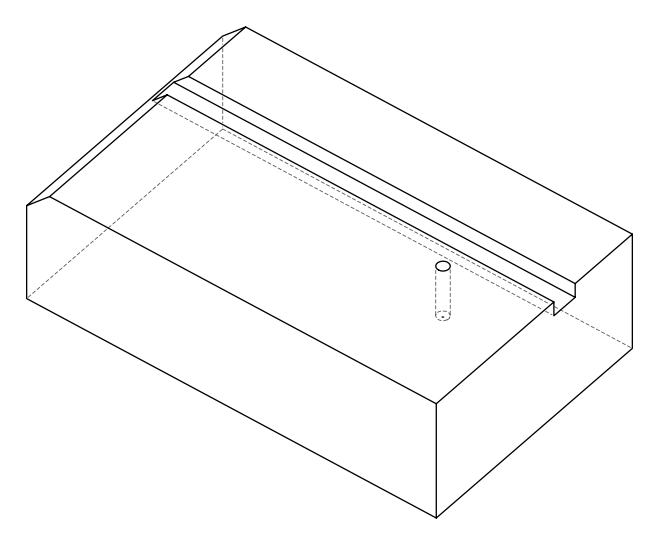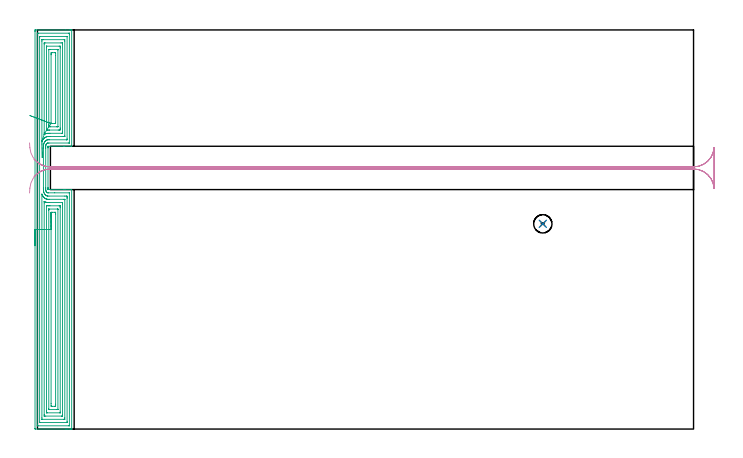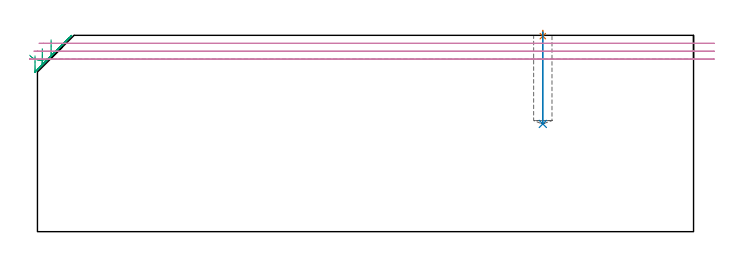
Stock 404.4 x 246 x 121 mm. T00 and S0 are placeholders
(PLAN: 4 operations, 3 tool changes, 21.1 min)
(1 SPOT_DRILL | STEP1POCKET | NXT0321_9005460120000 | 0.03 min | 2 mm3)
(2 DRILL_BLIND_HOLE_INTO_CENTER | STEP1POCKET | NXT0301_084 | 0.23 min | 5315 mm3)
(3 AREA_MILL | FG_CHAMFER_SURFACE | UGT0205_001 | 15.49 min | 62527 mm3)
(4 MILL_RECTANGULAR_SLOT | SLOT_RECTANGULAR | UGT0201_109 | Follow Part, ap 6.35, ae 75% | 5.35 min | 151975 mm3)
(TOOL NXT0321_9005460120000 | NC Spot Drill, 142deg, 12mm, Carbide, Uncoated | D12 PA142 FL30 Z2)
(TOOL NXT0301_084 | Carbide Drill 11.3mm [860.1-1130-034A1-MM 2214] | D11.3 PA140 FL55 Z2)
(TOOL UGT0205_001 | Chamfer Mill 20 x 3 x 45 deg. | D20 FL50 Z2)
(TOOL UGT0201_109 | End Mill 25.4 mm | D25.4 FL25 Z2)
(OP 1 SPOT_DRILL)
G17 G21 G94 G90
T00 M6
G54
G17 G0 G90 X311.5 Y126.5 S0 M3
G43 Z131. H0
G94 G81 G98 Z120.514 F250. R124.
G80
M5
M2
(OP 2 DRILL_BLIND_HOLE_INTO_CENTER)
G17 G21 G94 G90
T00 M6
G54
G17 G0 G90 X311.5 Y126.5 S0 M3
G43 Z131. H1
G94 G81 G98 Z66.4 F250. R123.
G80
M5
M2
(OP 3 AREA_MILL)
G17 G21 G94 G90
T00 M6
G54
G17 G0 G90 X-1.5 Y113. S1061 M3
G43 Z131. H0
Z108.4
G94 G1 Y113.038 Z107.528 F250.
Y113.152 Z106.664
Y113.341 Z105.812
Y113.603 Z104.98
Y113.937 Z104.174
Y114.34 Z103.4
Y114.809 Z102.664
Y115.34 Z101.972
Y115.929 Z101.329
Y116.572 Z100.74
Y117.264 Z100.209
Y118. Z99.74
Y118.774 Z99.337
Y119.58 Z99.003
Y120.412 Z98.741
Y121.264 Z98.552
Y122.128 Z98.438
Y123. Z98.4
Y245.088
X-1.499 Y245.383 Z98.401
X-1.493 Y245.975 Z98.404
X-1.492 Y245.993 Z98.406
X-0.903 Y246. Z98.995
X17.211 Z117.106
X19.611 Z119.506
X20.293 Z120.192
X20.643 Z120.543
X21.044 Y245.993 Z120.936
X21.097 Y245.99 Z120.988
X21.1 Y245.829 Z121.
Y174.365
X21.096 Y174.31 Z120.99
X21.08 Y174.306 Z120.974
X20.926 Y174.3 Z120.824
X16.805 Z116.704
X16.043 Z115.937
X6.502 Z106.398
Y174.271
Y173.918
X6.5 Y173.483 Z106.4
X6.501 Y173.472 Z106.396
X6.5 Y173.461 Z106.4
Y173.444
X6.501 Z106.397
X6.507 Y173.44 Z106.387
X6.504 Y173.429 Z106.393
X6.5 Y173.417 Z106.4
Y148.525
Y148.524 Z106.399
Y148.523
Y148.465 Z106.4
X6.509 Y148.459 Z106.384
X6.501 Y148.368 Z106.399
X6.503 Y148.012 Z106.397
Y147.66
X6.502 Y147.6 Z106.398
X16.043 Z115.936
X16.867 Z116.766
X16.935 Z116.834
X21.009 Z120.908
X21.09 Y147.595 Z120.987
X21.094 Y147.591 Z120.991
X21.1 Y147.566 Z121.
Y0.171
X21.097 Y0.01 Z120.988
X21.044 Y0.007 Z120.936
X20.643 Y0. Z120.543
X20.293 Z120.192
X19.611 Z119.506
X18.378 Z118.275
X17.827 Z117.721
X17.211 Z117.106
X-1.179 Y0.001 Z98.719
X-1.492 Y0.01 Z98.406
X-1.499 Y0.322 Z98.399
Y0.343
X-1.5 Y123. Z98.4
X-0.086 Z99.814
Y243.671
X-0.079 Y243.988 Z99.821
X-0.06 Y243.991 Z99.84
X-0.011 Y243.995 Z99.889
X0.478 Y243.999 Z100.378
X19.208 Y244. Z119.108
X19.611 Y243.996 Z119.511
X19.667 Y243.993 Z119.567
X19.678 Y243.991 Z119.578
X19.681 Y243.921 Z119.581
X19.684 Y243.821 Z119.584
X19.685 Y243.671 Z119.585
X19.686 Y243.596 Z119.586
X19.685 Y176.524 Z119.585
X19.683 Y176.448 Z119.583
X19.678 Y176.31 Z119.578
X19.611 Y176.308 Z119.511
X19.016 Y176.301 Z118.916
X7.124 Y176.299 Z107.024
X6.537 Y176.293 Z106.437
X6.385 Y176.283 Z106.285
X6.232 Y176.254 Z106.132
X6.002 Y176.161 Z105.902
X5.863 Y176.075 Z105.763
X5.719 Y175.956 Z105.619
X5.619 Y175.852 Z105.519
X5.503 Y175.705 Z105.403
X5.439 Y175.607 Z105.339
X5.341 Y175.429 Z105.241
X5.208 Y175.087 Z105.108
X5.176 Y174.976 Z105.076
X5.14 Y174.812 Z105.04
X5.099 Y174.488 Z104.999
X5.091 Y174.168 Z104.991
X5.088 Y173.918 Z104.988
X5.086 Y173.28 Z104.986
Y173.025
Y148.906
X5.088 Y148.266 Z104.988
X5.091 Y148.012 Z104.991
X5.103 Y147.357 Z105.003
X5.134 Y147.119 Z105.034
X5.171 Y146.946 Z105.071
X5.225 Y146.758 Z105.125
X5.341 Y146.471 Z105.241
X5.482 Y146.226 Z105.382
X5.633 Y146.032 Z105.533
X5.842 Y145.841 Z105.742
X6.06 Y145.71 Z105.96
X6.232 Y145.646 Z106.132
X6.388 Y145.616 Z106.288
X6.545 Y145.61 Z106.445
X6.856 Y145.602 Z106.756
X10.648 Y145.6 Z110.548
X19.611 Y145.599 Z119.511
X19.649 Y145.598 Z119.549
X19.671 Y145.594 Z119.571
X19.678 Y145.592 Z119.578
X19.68 Y145.557 Z119.58
X19.685 Y145.408 Z119.585
Y145.333
X19.686 Y145.257 Z119.586
X19.685 Y2.329 Z119.585
X19.679 Y2.012 Z119.579
X19.66 Y2.009 Z119.56
X19.611 Y2.006 Z119.511
X19.122 Y2.001 Z119.022
X0.392 Y2. Z100.292
X-0.011 Y2.004 Z99.889
X-0.067 Y2.007 Z99.833
X-0.078 Y2.009 Z99.822
X-0.081 Y2.078 Z99.819
X-0.084 Y2.178 Z99.816
X-0.086 Y2.479 Z99.814
Y123.
X1.329 Z101.229
Y241.361
X1.331 Y241.809 Z101.231
X1.333 Y241.92 Z101.233
X1.335 Y241.973 Z101.235
X1.342 Y241.99 Z101.242
X1.393 Y241.993 Z101.293
X1.584 Y241.999 Z101.484
X18.017 Z117.917
X18.144 Y241.997 Z118.044
X18.245 Y241.991 Z118.145
X18.266 Y241.988 Z118.166
X18.268 Y241.982 Z118.168
X18.269 Y241.958 Z118.169
X18.271 Y241.809 Z118.171
Y178.833
X18.269 Y178.385 Z118.169
X18.267 Y178.33 Z118.167
X18.265 Y178.311 Z118.165
X18.166 Y178.307 Z118.066
X17.996 Y178.302 Z117.896
X17.911 Y178.3 Z117.811
X17.827 Z117.727
X7.209 Z107.109
X7.124 Y178.299 Z107.024
X6.334 Y178.283 Z106.234
X6.232 Y178.272 Z106.132
X5.88 Y178.191 Z105.78
X5.632 Y178.093 Z105.532
X5.341 Y177.935 Z105.241
X5.085 Y177.748 Z104.985
X4.808 Y177.492 Z104.708
X4.642 Y177.298 Z104.542
X4.449 Y177.039 Z104.349
X4.283 Y176.764 Z104.183
X4.193 Y176.598 Z104.093
X4.007 Y176.148 Z103.907
X3.936 Y175.961 Z103.836
X3.859 Y175.705 Z103.759
X3.802 Y175.46 Z103.702
X3.748 Y175.164 Z103.648
X3.704 Y174.812 Z103.604
X3.691 Y174.677 Z103.591
X3.675 Y173.918 Z103.575
X3.673 Y173.802 Z103.573
X3.672 Y173.025 Z103.572
Y172.91
Y148.791
X3.674 Y148.012 Z103.574
X3.676 Y147.893 Z103.576
X3.699 Y147.119 Z103.599
X3.718 Y146.958 Z103.618
X3.775 Y146.569 Z103.675
X3.852 Y146.226 Z103.752
X3.983 Y145.799 Z103.883
X4.178 Y145.333 Z104.078
X4.449 Y144.86 Z104.349
X4.777 Y144.439 Z104.677
X5.066 Y144.169 Z104.966
X5.212 Y144.051 Z105.112
X5.341 Y143.969 Z105.241
X5.674 Y143.786 Z105.574
X5.902 Y143.702 Z105.802
X6.138 Y143.641 Z106.038
X6.232 Y143.628 Z106.132
X7.069 Y143.601 Z106.969
X16.881 Y143.6 Z116.781
X17.775 Y143.598 Z117.675
X17.827 Y143.593 Z117.727
X18.264 Y143.546 Z118.164
X18.269 Y143.104 Z118.169
X18.271 Y142.653 Z118.171
Y142.208
Y4.639
X18.269 Y4.191 Z118.169
X18.267 Y4.08 Z118.167
X18.265 Y4.027 Z118.165
X18.258 Y4.01 Z118.158
X18.207 Y4.007 Z118.107
X18.016 Y4.001 Z117.916
X1.583 Z101.483
X1.456 Y4.003 Z101.356
X1.355 Y4.009 Z101.255
X1.334 Y4.012 Z101.234
X1.332 Y4.018 Z101.232
X1.33 Y4.042 Z101.23
X1.329 Y4.191 Z101.229
Y123.
X2.743 Z102.643
Y144.439
X2.746 Y144.664 Z102.646
X2.749 Y144.775 Z102.649
X2.751 Y144.782 Z102.651
X2.759 Y144.765 Z102.659
X2.991 Y144.246 Z102.891
X3.132 Y143.972 Z103.032
X3.383 Y143.546 Z103.283
X3.557 Y143.304 Z103.457
X3.841 Y142.941 Z103.741
X4.124 Y142.653 Z104.024
X4.449 Y142.364 Z104.349
X4.686 Y142.192 Z104.586
X5.212 Y141.888 Z105.112
X5.341 Y141.837 Z105.241
X5.544 Y141.759 Z105.444
X6.101 Y141.637 Z106.001
X6.232 Y141.626 Z106.132
X6.374 Y141.617 Z106.274
X7.124 Y141.603 Z107.024
X7.283 Y141.601 Z107.183
X16.202 Y141.6 Z116.102
X16.802 Y141.595 Z116.702
X16.837 Y141.592 Z116.737
X16.851 Y141.589 Z116.751
X16.852 Y141.574 Z116.752
X16.855 Y141.485 Z116.755
X16.857 Y141.305 Z116.757
Y6.87
X16.852 Y6.06 Z116.752
X16.85 Y6.011 Z116.75
X16.803 Y6.007 Z116.703
X16.695 Y6.004 Z116.595
X16.478 Y6.001 Z116.378
X16.043 Y6. Z115.943
X3.112 Y6.001 Z103.012
X2.902 Y6.003 Z102.802
X2.796 Y6.007 Z102.696
X2.75 Y6.01 Z102.65
X2.743 Y6.87 Z102.643
Y123.
X4.157 Z104.057
Y139.372
X4.158 Y139.973 Z104.058
X4.161 Y140.261 Z104.061
X4.164 Y140.303 Z104.064
X4.168 Y140.31 Z104.068
X4.202 Y140.294 Z104.102
X4.317 Y140.235 Z104.217
X4.449 Y140.165 Z104.349
X4.812 Y139.973 Z104.712
X5.19 Y139.83 Z105.09
X5.341 Y139.788 Z105.241
X5.59 Y139.723 Z105.49
X5.954 Y139.648 Z105.854
X6.232 Y139.628 Z106.132
X6.591 Y139.614 Z106.491
X7.124 Y139.605 Z107.024
X7.496 Y139.601 Z107.396
X15.325 Y139.599 Z115.225
X15.387 Y139.597 Z115.287
X15.423 Y139.593 Z115.323
X15.436 Y139.591 Z115.336
X15.437 Y139.566 Z115.337
X15.441 Y139.372 Z115.341
X15.443 Y139.079 Z115.343
Y138.787
X15.442 Y8.657 Z115.342
X15.441 Y8.367 Z115.341
X15.436 Y8.073 Z115.336
X15.432 Y8.009 Z115.332
X15.397 Y8.007 Z115.297
X15.315 Y8.003 Z115.215
X15.151 Y8.001 Z115.051
X14.915 Y8. Z114.815
X5.105 Z105.005
X4.449 Y8.001 Z104.349
X4.209 Y8.004 Z104.109
X4.169 Y8.01 Z104.069
X4.164 Y8.02 Z104.064
X4.161 Y8.052 Z104.061
X4.158 Y8.657 Z104.058
X4.157 Y8.949 Z104.057
Y123.
X5.571 Z105.471
X5.572 Y137.293 Z105.472
X5.573 Y137.624 Z105.473
X5.575 Y137.664 Z105.475
X5.577 Y137.678 Z105.477
X5.592 Y137.684 Z105.492
X5.744 Y137.663 Z105.644
X5.879 Y137.646 Z105.779
X6.232 Y137.628 Z106.132
X6.809 Y137.609 Z106.709
X7.124 Y137.605 Z107.024
X7.709 Y137.601 Z107.609
X13.368 Y137.599 Z113.268
X13.956 Y137.596 Z113.856
X14.005 Y137.59 Z113.905
X14.022 Y137.58 Z113.922
X14.025 Y137.528 Z113.925
X14.027 Y137.293 Z113.927
X14.029 Y136.631 Z113.929
Y136.4
X14.028 Y10.444 Z113.928
X14.026 Y10.113 Z113.926
X14.024 Y10.031 Z113.924
X14.023 Y10.016 Z113.923
X14.01 Y10.01 Z113.91
X13.958 Y10.006 Z113.858
X13.809 Y10.001 Z113.709
X6.232 Y10. Z106.132
X5.781 Y10.002 Z105.681
X5.613 Y10.009 Z105.513
X5.578 Y10.011 Z105.478
X5.576 Y10.072 Z105.476
X5.573 Y10.211 Z105.473
X5.572 Y10.444 Z105.472
X5.571 Y11.106 Z105.471
Y123.
X6.985 Z106.885
X6.986 Y134.752 Z106.886
X6.99 Y135.506 Z106.89
X6.992 Y135.573 Z106.892
X7.001 Y135.593 Z106.901
X7.032 Y135.598 Z106.932
X7.124 Y135.6 Z107.024
X12.383 Y135.599 Z112.283
X12.476 Y135.596 Z112.376
X12.568 Y135.59 Z112.468
X12.608 Y135.581 Z112.508
X12.611 Y135.552 Z112.511
X12.613 Y135.506 Z112.513
X12.614 Y135.367 Z112.514
Y12.23
X12.613 Y12.092 Z112.513
X12.611 Y12.045 Z112.511
X12.608 Y12.016 Z112.508
X12.589 Y12.01 Z112.489
X12.476 Y12.006 Z112.376
X11.813 Y12. Z111.713
X7.354 Z107.254
X7.124 Y12.002 Z107.024
X7.048 Y12.005 Z106.948
X6.993 Y12.01 Z106.893
X6.99 Y12.091 Z106.89
X6.987 Y12.23 Z106.887
X6.986 Y12.369 Z106.886
X6.985 Y123. Z106.885
X8.4 Z108.3
Y133.335
X8.402 Y133.505 Z108.302
X8.405 Y133.566 Z108.305
X8.408 Y133.59 Z108.308
X8.426 Y133.592 Z108.326
X8.522 Y133.596 Z108.422
X8.908 Y133.6 Z108.808
X9.028 Z108.928
X10.692 Z110.592
X10.812 Z110.712
X11.088 Y133.597 Z110.988
X11.156 Y133.593 Z111.056
X11.187 Y133.59 Z111.087
X11.194 Y133.574 Z111.094
X11.195 Y133.511 Z111.095
X11.199 Y133.212 Z111.099
X11.2 Y132.826 Z111.1
Y132.317
Y15.294
X11.199 Y14.91 Z111.099
X11.197 Y14.404 Z111.097
X11.193 Y14.017 Z111.093
X10.708 Y14. Z110.608
X10.692 Z110.592
X8.908 Y14.001 Z108.808
X8.407 Y14.017 Z108.307
X8.402 Y14.524 Z108.302
X8.4 Y15.804 Z108.3
Y123.
Y123.872 Z108.338
Y124.737 Z108.451
Y125.588 Z108.64
Y126.42 Z108.903
Y127.226 Z109.236
Y128. Z109.639
Y128.736 Z110.108
Y129.428 Z110.639
Y130.071 Z111.228
Y130.66 Z111.872
Y131.192 Z112.564
Y131.66 Z113.3
Y132.063 Z114.073
Y132.397 Z114.879
Y132.659 Z115.711
Y132.848 Z116.563
Y132.962 Z117.428
Y133. Z118.3
G0 X2.957 Y167.323 Z112.86
G1 Y167.342 Z111.987
X2.955 Y167.438 Z111.12
X2.951 Y167.609 Z110.265
X2.946 Y167.853 Z109.427
X2.939 Y168.17 Z108.615
X2.931 Y168.556 Z107.832
X2.922 Y169.009 Z107.087
X2.911 Y169.525 Z106.384
X2.899 Y170.101 Z105.728
X2.885 Y170.731 Z105.125
X2.871 Y171.412 Z104.58
X2.856 Y172.138 Z104.096
X2.839 Y172.903 Z103.677
X2.823 Y173.701 Z103.326
X2.805 Y174.527 Z103.046
X2.787 Y175.375 Z102.839
X2.769 Y176.237 Z102.707
X2.751 Y177.107 Z102.651
X2.744 Y177.412 Z102.644
X2.743 Y177.492 Z102.643
Y239.129
X2.748 Y239.94 Z102.648
X2.75 Y239.989 Z102.65
X2.797 Y239.993 Z102.697
X2.905 Y239.996 Z102.805
X3.122 Y239.999 Z103.022
X3.557 Y240. Z103.457
X16.488 Y239.999 Z116.388
X16.698 Y239.997 Z116.598
X16.804 Y239.993 Z116.704
X16.85 Y239.99 Z116.75
X16.857 Y239.129 Z116.757
Y180.657
X16.855 Y180.453 Z116.755
X16.852 Y180.352 Z116.752
X16.85 Y180.31 Z116.75
X16.801 Y180.305 Z116.701
X16.043 Y180.3 Z115.943
X15.915 Z115.815
X7.888 Z107.788
X7.124 Y180.298 Z107.024
X6.999 Y180.297 Z106.899
X6.232 Y180.277 Z106.132
X6.136 Y180.268 Z106.036
X5.646 Y180.171 Z105.546
X5.422 Y180.09 Z105.322
X5.341 Y180.054 Z105.241
X4.823 Y179.796 Z104.723
X4.449 Y179.534 Z104.349
X4.308 Y179.419 Z104.208
X4.154 Y179.278 Z104.054
X3.858 Y178.976 Z103.758
X3.557 Y178.602 Z103.457
X3.464 Y178.478 Z103.364
X3.399 Y178.385 Z103.299
X3.339 Y178.286 Z103.239
X3.129 Y177.921 Z103.029
X3.029 Y177.733 Z102.929
X2.919 Y177.492 Z102.819
X2.869 Y177.376 Z102.769
X2.751 Y177.107 Z102.651
X4.164 Y181.597 Z104.064
X4.162 Y181.666 Z104.062
X4.159 Y181.958 Z104.059
X4.157 Y182.25 Z104.057
Y182.851
X4.158 Y237.343 Z104.058
X4.159 Y237.633 Z104.059
X4.164 Y237.927 Z104.064
X4.168 Y237.991 Z104.068
X4.203 Y237.993 Z104.103
X4.285 Y237.997 Z104.185
X4.449 Y237.999 Z104.349
X4.685 Y238. Z104.585
X14.495 Z114.395
X15.151 Y237.999 Z115.051
X15.391 Y237.996 Z115.291
X15.431 Y237.99 Z115.331
X15.436 Y237.98 Z115.336
X15.439 Y237.948 Z115.339
X15.442 Y237.343 Z115.342
X15.443 Y237.051 Z115.343
X15.442 Y183.453 Z115.342
X15.439 Y182.851 Z115.339
X15.436 Y182.566 Z115.336
X15.42 Y182.31 Z115.32
X15.151 Y182.305 Z115.051
X14.809 Y182.301 Z114.709
X7.675 Y182.3 Z107.575
X7.124 Y182.296 Z107.024
X6.79 Y182.293 Z106.69
X6.232 Y182.277 Z106.132
X5.942 Y182.249 Z105.842
X5.341 Y182.116 Z105.241
X5.221 Y182.078 Z105.121
X4.895 Y181.958 Z104.795
X4.595 Y181.812 Z104.495
X4.449 Y181.739 Z104.349
X4.164 Y181.597 Z104.064
X5.58 Y184.213 Z105.48
X5.578 Y184.23 Z105.478
X5.574 Y184.288 Z105.474
X5.572 Y184.406 Z105.472
Y235.556
X5.574 Y235.887 Z105.474
X5.576 Y235.969 Z105.476
X5.577 Y235.984 Z105.477
X5.59 Y235.99 Z105.49
X5.642 Y235.994 Z105.542
X5.791 Y235.999 Z105.691
X13.368 Z113.268
X13.819 Y235.998 Z113.719
X13.987 Y235.991 Z113.887
X14.022 Y235.989 Z113.922
X14.024 Y235.928 Z113.924
X14.027 Y235.789 Z113.927
X14.028 Y235.556 Z113.928
X14.029 Y234.894 Z113.929
Y185.531
X14.028 Y184.87 Z113.928
X14.026 Y184.638 Z113.926
X14.022 Y184.317 Z113.922
X13.7 Y184.305 Z113.6
X13.368 Y184.302 Z113.268
X12.813 Y184.3 Z112.713
X7.462 Y184.299 Z107.362
X7.124 Y184.296 Z107.024
X6.581 Y184.289 Z106.481
X6.232 Y184.278 Z106.132
X5.747 Y184.231 Z105.647
X5.58 Y184.213 Z105.48
X7.005 Y186.308 Z106.905
X6.992 Y186.425 Z106.892
X6.99 Y186.56 Z106.89
X6.986 Y187.318 Z106.886
X6.985 Y187.457 Z106.885
X6.986 Y233.77 Z106.886
X6.987 Y233.907 Z106.887
X6.989 Y233.955 Z106.889
X6.992 Y233.984 Z106.892
X7.011 Y233.99 Z106.911
X7.124 Y233.993 Z107.024
X7.787 Y234. Z107.687
X12.246 Z112.146
X12.476 Y233.997 Z112.376
X12.552 Y233.994 Z112.452
X12.607 Y233.99 Z112.507
X12.61 Y233.908 Z112.51
X12.613 Y233.77 Z112.513
X12.614 Y233.631 Z112.514
Y186.425
X12.613 Y186.355 Z112.513
X12.61 Y186.322 Z112.51
X12.608 Y186.312 Z112.508
X12.594 Y186.306 Z112.494
X12.476 Y186.303 Z112.376
X11.708 Y186.3 Z111.608
X8.141 Z108.041
X7.248 Y186.301 Z107.148
X7.005 Y186.308 Z106.905
X8.406 Y188.319 Z108.306
X8.404 Y188.342 Z108.304
X8.402 Y188.405 Z108.302
X8.4 Y188.72 Z108.3
Y230.706
Y231.09
X8.403 Y231.596 Z108.303
X8.407 Y231.983 Z108.307
X8.892 Y232. Z108.792
X8.908 Z108.808
X10.692 Y231.999 Z110.592
X11.193 Y231.983 Z111.093
X11.198 Y231.476 Z111.098
X11.2 Y230.196 Z111.1
Y189.104
X11.197 Y188.599 Z111.097
X11.193 Y188.426 Z111.093
X11.187 Y188.31 Z111.087
X10.603 Y188.3 Z110.503
X8.819 Z108.719
X8.506 Y188.307 Z108.406
X8.429 Y188.31 Z108.329
X8.406 Y188.319 Z108.306
X7.786 Y188.552 Z107.738
X7.122 Y188.801 Z107.23
X6.419 Y189.066 Z106.786
X5.683 Y189.342 Z106.409
X4.919 Y189.63 Z106.102
X4.132 Y189.926 Z105.867
X3.329 Y190.227 Z105.707
X2.517 Y190.533 Z105.621
X1.7 Y190.84 Z105.612
X0.886 Y191.146 Z105.679
X0.08 Y191.449 Z105.821
X-0.711 Y191.746 Z106.038
X-1.481 Y192.036 Z106.328
X-2.224 Y192.315 Z106.688
X-2.936 Y192.583 Z107.116
X-3.61 Y192.836 Z107.609
X-4.241 Y193.074 Z108.163
X-4.824 Y193.293 Z108.773
G0 Z131.
M5
M2
(OP 4 MILL_RECTANGULAR_SLOT)
G17 G21 G94 G90
T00 M6
G54
G17 G0 G90 X0.969 Y158.593 S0 M3
G43 Z131. H0
Z116.133
G94 G1 X3.8 Y159.585 F250.
G2 X8. Y160.3 R12.7 F500.
G1 X404.4
G2 X417.07 Y148.472 R12.7
G1 X417.1
Y173.428
X417.07
G2 X404.4 Y161.6 R12.7
G1 X8.
G2 X3.8 Y162.315 R12.7
G1 X0.969 Y163.307 F250.
G0 Z131.
X-2.195 Y155.746
Z111.267
G1 X0.167 Y157.597
G2 X8. Y160.3 R12.7 F500.
G1 X404.4
G2 X417.07 Y148.472 R12.7
G1 X417.1
Y173.428
X417.07
G2 X404.4 Y161.6 R12.7
G1 X8.
G2 X0.167 Y164.303 R12.7
G1 X-2.195 Y166.154 F250.
G0 Z131.
X-4.879 Y145.495
Z106.4
G1 X-4.669 Y148.488
G2 X8. Y160.3 R12.7 F500.
G1 X404.4
G2 X417.07 Y148.472 R12.7
G1 X417.1
Y173.428
X417.07
G2 X404.4 Y161.6 R12.7
G1 X8.
G2 X-4.668 Y173.395 R12.7
G1 X-4.882 Y176.387 F250.
G0 Z131.
M5
M2
